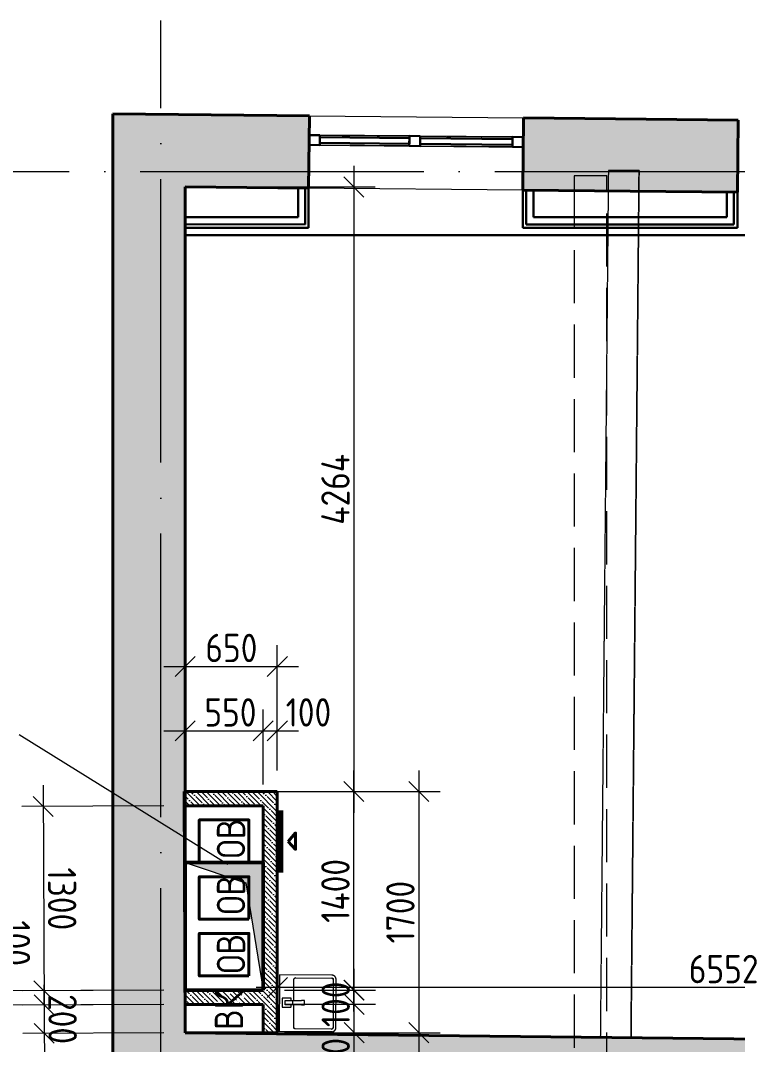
# Model space of a CAD drawing. Header units: millimetres. Extents: x -269164 to 430575, y -569542 to 36130.
# Drawn here: x 171253 to 176309, y -393422 to -386200 of the extents above; entities that cross this region are included whole.
import ezdxf

# ---------------------------------------------------------------- set-up
doc = ezdxf.new("R2010")
doc.units = ezdxf.units.MM
for name, pattern in [('ADSK_Линия сетки', [25, 20, -2.5, 0, -2.5]), ('ADSK_Сверху', [4.5, 3, -1.5]), ('GOST2.303 4', [7, 5, -2, 0])]:
    doc.linetypes.add(name, pattern=pattern)
for name, color, linetype, lineweight in [('Витраж', 7, 'Continuous', 18), ('Каркас', 7, 'Continuous', 18), ('Марки', 7, 'Continuous', 20), ('Марки помещений', 7, 'Continuous', 20), ('Обобщенные модели', 7, 'Continuous', 18), ('Оси', 7, 'Continuous', 9), ('Панели витража', 7, 'Continuous', 18), ('Размеры', 7, 'Continuous', 9), ('Сантехника', 7, 'Continuous', 18), ('Стены внутренние', 7, 'Continuous', 18), ('Стены наружные', 7, 'Continuous', 18), ('Узлы', 7, 'Continuous', 18)]:
    doc.layers.add(name, color=color, linetype=linetype, lineweight=lineweight)
doc.styles.add('GOST Common', font='GOST_Common.ttf', dxfattribs={"width": 0.9, "height": 200})
doc.styles.add('GOST Common_2', font='GOST_Common.ttf', dxfattribs={"width": 0.9, "height": 250})
doc.dimstyles.new('ADSK_Основной_2_мм_Округление_до_1_мм', dxfattribs={"dimscale": 304.8, "dimtxt": 201.142999, "dimasz": 0.463911, "dimexe": 0.492126, "dimexo": 0.492126, "dimgap": 0.098425, "dimtad": 1, "dimdec": 0, "dimdsep": 46, "dimtxsty": 'GOST Common', "dimblk1": 'OBLIQUE', "dimblk2": 'OBLIQUE', "dimsah": 1, "dimcen": 0.09, "dimdle": 0.492126, "dimazin": 2, "dimtfac": 1, "dimtdec": 4, "dimtix": 1, "dimtmove": 0, "dimatfit": 3, "dimfxl": 1, "dimtvp": 1, "dimtolj": 1, "dimtzin": 0, "dimlwd": 20, "dimlwe": 20, "dimarcsym": 2})
doc.dimstyles.new('ADSK_Основной_2_мм_Округление_до_1_мм_1', dxfattribs={"dimscale": 304.8, "dimtxt": 201.142999, "dimasz": 0.463911, "dimexe": 0.492126, "dimexo": 0.492126, "dimgap": 0.098425, "dimtad": 1, "dimdec": 0, "dimdsep": 46, "dimtxsty": 'GOST Common', "dimblk1": 'OBLIQUE', "dimblk2": 'OBLIQUE', "dimsah": 1, "dimcen": 0.09, "dimdle": 0.492126, "dimazin": 2, "dimtfac": 1, "dimtdec": 4, "dimtix": 1, "dimtmove": 1, "dimatfit": 3, "dimfxl": 1, "dimtvp": 1, "dimtolj": 1, "dimtzin": 0, "dimlwd": 20, "dimlwe": 20, "dimarcsym": 2})

# ---------------------------------------------------------------- blocks, each defined once
blk = doc.blocks.new('Прямоугольный импост - 70х20_56мм-1433842-03 План 3-го этажа маркировочный')
at = {"layer": 'Витраж', "color": 253, "linetype": 'ADSK_Сверху', "true_color": 0xaaaaaa}
for p, q in [((-4149.4, 43607), (-4111.4, 43606.6)), ((-3460.4, 43600.3), (-3384.4, 43599.6)), ((-3385.1, 43529.6), (-3384.4, 43599.6)), ((-4150, 43537), (-4112, 43536.6)), ((-3461.1, 43530.3), (-3385.1, 43529.6))]:
    blk.add_line(p, q, dxfattribs=at)
blk = doc.blocks.new('Прямоугольный импост - 70х20_56мм-1257200-03 План 3-го этажа маркировочный')
at = {"layer": 'Витраж', "color": 253, "linetype": 'ADSK_Сверху', "true_color": 0xaaaaaa}
for p, q in [((-76, 35), (0, 35)), ((0, 35), (0, -35)), ((0, -35), (-76, -35))]:
    blk.add_line(p, q, dxfattribs=at)
blk = doc.blocks.new('Прямоугольный импост - 70х20_56мм-1257201-03 План 3-го этажа маркировочный')
at = {"layer": 'Витраж', "color": 253, "linetype": 'ADSK_Сверху', "true_color": 0xaaaaaa}
for p, q in [((0, 35), (-76, 35)), ((0, -35), (0, 35)), ((-76, -35), (0, -35))]:
    blk.add_line(p, q, dxfattribs=at)
blk = doc.blocks.new('Прямоугольный импост - 70х20_56мм-1245127-03 План 3-го этажа маркировочный')
at = {"layer": 'Витраж', "color": 253, "linetype": 'ADSK_Сверху', "true_color": 0xaaaaaa}
for p, q in [((-4894.3, 43614.1), (-4895, 43544.1)), ((-4894.3, 43614.1), (-4818.3, 43613.4)), ((-4187.4, 43607.3), (-4149.4, 43607)), ((-4895, 43544.1), (-4819, 43543.4)), ((-4188, 43537.3), (-4150, 43537))]:
    blk.add_line(p, q, dxfattribs=at)
blk = doc.blocks.new('Прямоугольный импост - 70х76мм-1464156-03 План 3-го этажа маркировочный')
at = {"layer": 'Витраж', "color": 253, "linetype": 'ADSK_Сверху', "true_color": 0xaaaaaa}
for p, q in [((-38, 35), (38, 35)), ((38, -35), (-38, -35))]:
    blk.add_line(p, q, dxfattribs=at)
blk = doc.blocks.new('Прямоугольный импост - 70х60мм-1433844-03 План 3-го этажа маркировочный')
at = {"layer": 'Витраж', "color": 253, "linetype": 'ADSK_Сверху', "true_color": 0xaaaaaa}
for p, q in [((-4111.4, 43606.6), (-4112, 43536.6)), ((-4111.4, 43606.6), (-3460.4, 43600.3)), ((-3461.1, 43530.3), (-3460.4, 43600.3)), ((-4112, 43536.6), (-3461.1, 43530.3))]:
    blk.add_line(p, q, dxfattribs=at)
blk = doc.blocks.new('Прямоугольный импост - 70х60мм-1245129-03 План 3-го этажа маркировочный')
at = {"layer": 'Витраж', "color": 253, "linetype": 'ADSK_Сверху', "true_color": 0xaaaaaa}
for p, q in [((-4818.3, 43613.4), (-4819, 43543.4)), ((-4818.3, 43613.4), (-4187.4, 43607.3)), ((-4188, 43537.3), (-4187.4, 43607.3)), ((-4819, 43543.4), (-4188, 43537.3))]:
    blk.add_line(p, q, dxfattribs=at)
blk = doc.blocks.new('Системная панель - _AR_Стекло_40мм_привязка по центру-1245161-03 План 3-го этажа маркировочный')
at = {"layer": 'Панели витража', "lineweight": 30}
for p, q in [((315.5, 20), (-315.5, 20)), ((-315.5, 20), (-315.5, -20)), ((315.5, -20), (315.5, 20)), ((-315.5, -20), (315.5, -20))]:
    blk.add_line(p, q, dxfattribs=at)
blk = doc.blocks.new('Прямоугольный импост - 70х40_56мм-1245126-03 План 3-го этажа маркировочный')
at = {"layer": 'Витраж'}
for p, q in [((-4187.4, 43607.3), (-4818.3, 43613.4)), ((-4188, 43537.3), (-4819, 43543.4))]:
    blk.add_line(p, q, dxfattribs=at)
blk = doc.blocks.new('Прямоугольный импост - 70х20_56мм-1245176-03 План 3-го этажа маркировочный')
at = {"layer": 'Витраж', "lineweight": 30}
for p, q in [((-76, 35), (0, 35)), ((-76, -35), (-76, 35)), ((0, 35), (0, -35)), ((0, -35), (-76, -35))]:
    blk.add_line(p, q, dxfattribs=at)
blk = doc.blocks.new('Прямоугольный импост - 70х20_56мм-1245178-03 План 3-го этажа маркировочный')
at = {"layer": 'Витраж', "lineweight": 30}
for p, q in [((0, 35), (-76, 35)), ((-76, 35), (-76, -35)), ((0, -35), (0, 35)), ((-76, -35), (0, -35))]:
    blk.add_line(p, q, dxfattribs=at)
blk = doc.blocks.new('Системная панель - _AR_Стекло_40мм_привязка по центру-1433845-03 План 3-го этажа маркировочный')
at = {"layer": 'Панели витража', "lineweight": 30}
for p, q in [((325.5, 20), (-325.5, 20)), ((-325.5, 20), (-325.5, -20)), ((325.5, -20), (325.5, 20)), ((-325.5, -20), (325.5, -20))]:
    blk.add_line(p, q, dxfattribs=at)
blk = doc.blocks.new('Прямоугольный импост - 70х40_56мм-1433843-03 План 3-го этажа маркировочный')
at = {"layer": 'Витраж'}
for p, q in [((-3460.4, 43600.3), (-4111.4, 43606.6)), ((-3461.1, 43530.3), (-4112, 43536.6))]:
    blk.add_line(p, q, dxfattribs=at)
blk = doc.blocks.new('Прямоугольный импост - 70х76мм-1245173-03 План 3-го этажа маркировочный')
at = {"layer": 'Витраж', "lineweight": 30}
for p, q in [((-38, 35), (38, 35)), ((-38, -35), (-38, 35)), ((38, 35), (38, -35)), ((38, -35), (-38, -35))]:
    blk.add_line(p, q, dxfattribs=at)
blk = doc.blocks.new('Parametric_Porcelain_bathroom_sink_20774 - 500х430мм-V104-02 План 2-го этажа маркировочный')
at = {"layer": 'Сантехника'}
for p, q in [((-124.8, 513.3), (-125, 140)), ((-105, 253.2), (-105, 510)), ((247.1, 539.9), (-96.2, 540)), ((-95, 520), (245, 520)), ((255.3, 510.1), (255.3, 253.2)), ((275.5, 513.3), (275.3, 140)), ((85.1, 319.1), (55.1, 319.1)), ((55.1, 319.1), (55.1, 296.1)), ((85.1, 319.1), (55.1, 319.1)), ((55.1, 236.5), (55.1, 296.1)), ((85.1, 296.1), (85.1, 319.1)), ((85.1, 296.1), (85.1, 236.5)), ((55.1, 243.2), (-95, 243.2)), ((38.4, 221.2), (38.4, 161.6)), ((55.1, 223.1), (40.2, 223.1)), ((55.1, 201.5), (55.1, 236.5)), ((85.1, 236.5), (55.1, 236.5)), ((245.3, 243.2), (85.1, 243.2)), ((85.1, 236.5), (85.1, 201.5)), ((99.8, 223.1), (85.1, 223.1)), ((101.6, 161.6), (101.6, 221.2)), ((39.8, 160.1), (100.1, 160.1)), ((55.1, 181.5), (55.1, 201.5)), ((85.1, 181.5), (55.1, 181.5)), ((85.1, 201.5), (85.1, 181.5)), ((-125, 140), (-120, 140)), ((-120, 140), (-115, 140)), ((-115, 140), (275.3, 140))]:
    blk.add_line(p, q, dxfattribs=at)
at = {"layer": 'Сантехника', "flags": 128}
for points in [[(-95, 540), (-96.2, 540), (-97.4, 539.9), (-98.6, 539.8), (-99.8, 539.6), (-101, 539.4), (-102.2, 539.1), (-103.3, 538.8), (-104.5, 538.5), (-105.6, 538.1), (-106.7, 537.6), (-107.8, 537.1), (-108.9, 536.6), (-109.9, 536), (-111, 535.4), (-112, 534.8), (-112.9, 534.1), (-113.9, 533.3), (-114.8, 532.6), (-115.7, 531.7), (-116.5, 530.9), (-117.4, 530), (-118.1, 529.1), (-118.9, 528.2), (-119.6, 527.2), (-120.3, 526.2), (-120.9, 525.2), (-121.5, 524.1), (-122, 523.1), (-122.5, 522), (-123, 520.9), (-123.4, 519.7), (-123.8, 518.6), (-124.1, 517.4), (-124.4, 516.3), (-124.6, 515.1), (-124.8, 513.9), (-124.9, 512.7), (-125, 511.5), (-125, 510.3), (-125, 510)], [(-105, 510), (-105, 510.4), (-105, 510.8), (-104.9, 511.2), (-104.9, 511.6), (-104.8, 512), (-104.7, 512.4), (-104.6, 512.8), (-104.5, 513.1), (-104.4, 513.5), (-104.2, 513.9), (-104.1, 514.3), (-103.9, 514.6), (-103.7, 515), (-103.5, 515.3), (-103.3, 515.6), (-103, 516), (-102.8, 516.3), (-102.5, 516.6), (-102.3, 516.9), (-102, 517.2), (-101.7, 517.4), (-101.4, 517.7), (-101.1, 518), (-100.8, 518.2), (-100.4, 518.4), (-100.1, 518.6), (-99.7, 518.8), (-99.4, 519), (-99, 519.2), (-98.6, 519.3), (-98.3, 519.5), (-97.9, 519.6), (-97.5, 519.7), (-97.1, 519.8), (-96.7, 519.9), (-96.3, 519.9), (-95.9, 520), (-95.5, 520), (-95.1, 520), (-95, 520)], [(-104.9, 511.3), (-105, 510.9), (-105, 510.5), (-105, 510.1), (-105, 510)], [(-101, 518), (-101.3, 517.8), (-101.6, 517.5), (-101.9, 517.2), (-102.2, 517), (-102.5, 516.7)], [(-95, 520), (-95.4, 520), (-95.8, 520), (-96.2, 519.9), (-96.6, 519.9)], [(275, 510), (275, 511.2), (274.9, 512.4), (274.8, 513.6), (274.6, 514.8), (274.4, 516), (274.1, 517.1), (273.8, 518.3), (273.5, 519.4), (273.1, 520.6), (272.6, 521.7), (272.1, 522.8), (271.6, 523.9), (271, 524.9), (270.4, 525.9), (269.8, 526.9), (269.1, 527.9), (268.3, 528.9), (267.6, 529.8), (266.7, 530.7), (265.9, 531.5), (265, 532.3), (264.1, 533.1), (263.2, 533.9), (262.2, 534.6), (261.2, 535.2), (260.2, 535.9), (259.1, 536.5), (258.1, 537), (257, 537.5), (255.9, 538), (254.7, 538.4), (253.6, 538.7), (252.4, 539.1), (251.3, 539.3), (250.1, 539.6), (248.9, 539.7), (247.7, 539.9), (246.5, 540), (245.3, 540), (245, 540)], [(246.3, 519.9), (245.9, 520), (245.5, 520), (245.1, 520), (245, 520)], [(245, 520), (245.4, 520), (245.8, 520), (246.2, 519.9), (246.6, 519.9), (247, 519.8), (247.4, 519.7), (247.8, 519.6), (248.1, 519.5), (248.5, 519.4), (248.9, 519.2), (249.3, 519), (249.6, 518.9), (250, 518.7), (250.3, 518.5), (250.6, 518.3), (251, 518), (251.3, 517.8), (251.6, 517.5), (251.9, 517.2), (252.2, 517), (252.4, 516.7), (252.7, 516.4), (253, 516.1), (253.2, 515.7), (253.4, 515.4), (253.6, 515.1), (253.8, 514.7), (254, 514.4), (254.2, 514), (254.3, 513.6), (254.5, 513.2), (254.6, 512.9), (254.7, 512.5), (254.8, 512.1), (254.9, 511.7), (254.9, 511.3), (255, 510.9), (255, 510.5), (255, 510.1), (255, 510)], [(253, 516), (252.8, 516.3), (252.5, 516.6), (252.2, 516.9), (252, 517.2), (251.7, 517.4)], [(255, 510), (255, 510.4), (255, 510.8), (254.9, 511.2), (254.9, 511.6)], [(-105, 253.2), (-105, 252.8), (-105, 252.4), (-104.9, 252), (-104.9, 251.6)], [(-95, 243.2), (-95.4, 243.2), (-95.8, 243.2), (-96.2, 243.2), (-96.6, 243.3), (-97, 243.4), (-97.4, 243.5), (-97.8, 243.6), (-98.1, 243.7), (-98.5, 243.8), (-98.9, 244), (-99.3, 244.1), (-99.6, 244.3), (-100, 244.5), (-100.3, 244.7), (-100.6, 244.9), (-101, 245.2), (-101.3, 245.4), (-101.6, 245.7), (-101.9, 245.9), (-102.2, 246.2), (-102.4, 246.5), (-102.7, 246.8), (-103, 247.1), (-103.2, 247.4), (-103.4, 247.8), (-103.6, 248.1), (-103.8, 248.5), (-104, 248.8), (-104.2, 249.2), (-104.3, 249.5), (-104.5, 249.9), (-104.6, 250.3), (-104.7, 250.7), (-104.8, 251.1), (-104.9, 251.5), (-104.9, 251.9), (-105, 252.3), (-105, 252.7), (-105, 253.1), (-105, 253.2)], [(-103, 247.2), (-102.8, 246.9), (-102.5, 246.6), (-102.2, 246.3), (-102, 246), (-101.7, 245.7)], [(-96.3, 243.3), (-95.9, 243.2), (-95.5, 243.2), (-95.1, 243.2), (-95, 243.2)], [(255.3, 253.2), (255.3, 252.8), (255.3, 252.4), (255.2, 252), (255.2, 251.6), (255.1, 251.2), (255, 250.8), (254.9, 250.4), (254.8, 250), (254.7, 249.6), (254.5, 249.3), (254.4, 248.9), (254.2, 248.6), (254, 248.2), (253.8, 247.9), (253.6, 247.5), (253.3, 247.2), (253.1, 246.9), (252.8, 246.6), (252.6, 246.3), (252.3, 246), (252, 245.7), (251.7, 245.5), (251.4, 245.2), (251, 245), (250.7, 244.8), (250.4, 244.5), (250, 244.4), (249.7, 244.2), (249.3, 244), (248.9, 243.9), (248.6, 243.7), (248.2, 243.6), (247.8, 243.5), (247.4, 243.4), (247, 243.3), (246.6, 243.3), (246.2, 243.2), (245.8, 243.2), (245.4, 243.2), (245.3, 243.2)], [(245.3, 243.2), (245.7, 243.2), (246.1, 243.2), (246.5, 243.2), (246.9, 243.3)], [(251.3, 245.2), (251.6, 245.4), (251.9, 245.7), (252.2, 245.9), (252.5, 246.2), (252.8, 246.5)], [(255.2, 251.9), (255.3, 252.3), (255.3, 252.7), (255.3, 253.1), (255.3, 253.2)]]:
    blk.add_lwpolyline(points, dxfattribs=at)
at = {"layer": 'Сантехника'}
for centre, radius, start, end in [((40.2, 221.2), 1.87, 90, 180), ((40.2, 221.2), 1.87, 120, 150), ((40.2, 221.2), 1.87, 120, 150), ((40.2, 221.2), 1.87, 120, 150), ((99.8, 221.2), 1.87, 0, 90), ((99.8, 221.2), 1.87, 30, 60), ((99.8, 221.2), 1.87, 30, 60), ((99.8, 221.2), 1.87, 30, 60), ((39.8, 161.6), 1.49, 180, 270), ((100.1, 161.6), 1.49, 270, 360)]:
    blk.add_arc(centre, radius, start, end, dxfattribs=at)
blk = doc.blocks.new('_Oblique')
at = {"color": 0, "linetype": 'ByBlock', "lineweight": -2}
blk.add_line((-0.5, -0.5), (0.5, 0.5), dxfattribs=at)
blk = doc.blocks.new('*D12186')
at = {"layer": 'Defpoints', "color": 0, "transparency": 16777216}
for p in [(172413.3, -393138.3), (171420.7, -393342.8), (172414.2, -393338.3)]:
    blk.add_point(p, dxfattribs=at)
at = {"layer": 'Размеры', "color": 0, "lineweight": 20, "transparency": 16777216}
for p, q in [((171419.9, -393142.8), (171419.2, -393001.4)), ((172263.3, -393139), (171269.9, -393143.5)), ((171419.9, -393142.8), (171420.7, -393342.8)), ((172264.2, -393339), (171270.8, -393343.5)), ((171420.7, -393342.8), (171421.4, -393484.2))]:
    blk.add_line(p, q, dxfattribs=at)
at = {"layer": 'Размеры', "color": 0, "lineweight": 20, "transparency": 16777216, "xscale": 141.4, "yscale": 141.4, "zscale": 141.4}
for p, rotation in [((171419.9, -393142.8), 270.2572279493443), ((171420.7, -393342.8), 90.2572279493443)]:
    blk.add_blockref('_Oblique', p, dxfattribs=dict(at, rotation=rotation))
at = {"layer": 'Размеры', "color": 0, "lineweight": 20, "transparency": 16777216, "insert": (171550.3, -393242.2), "char_height": 200, "width": 560.473, "attachment_point": 5, "rotation": 270.25723, "style": 'GOST Common'}
blk.add_mtext('\\A1;200', dxfattribs=at)
blk = doc.blocks.new('*D12187')
at = {"layer": 'Defpoints', "color": 0, "transparency": 16777216}
for p in [(172412.9, -393038.3), (171093, -393144.3), (172413.3, -393138.3)]:
    blk.add_point(p, dxfattribs=at)
at = {"layer": 'Размеры', "color": 0, "lineweight": 20, "transparency": 16777216}
for p, q in [((171092.6, -393044.3), (171090.2, -392524.9)), ((171093, -393144.3), (171091.9, -392894.3)), ((172262.9, -393039), (170942.6, -393044.9)), ((172263.3, -393139), (170943, -393144.9))]:
    blk.add_line(p, q, dxfattribs=at)
at = {"layer": 'Размеры', "color": 0, "lineweight": 20, "transparency": 16777216, "xscale": 141.4, "yscale": 141.4, "zscale": 141.4}
for p, rotation in [((171092.6, -393044.3), 90.2572279493443), ((171093, -393144.3), 270.2572279493443)]:
    blk.add_blockref('_Oblique', p, dxfattribs=dict(at, rotation=rotation))
at = {"layer": 'Размеры', "color": 0, "lineweight": 20, "transparency": 16777216, "insert": (171221.1, -392707.3), "char_height": 200, "width": 560.473, "attachment_point": 5, "rotation": 270.25723, "style": 'GOST Common'}
blk.add_mtext('\\A1;100', dxfattribs=at)
blk = doc.blocks.new('*D12188')
at = {"layer": 'Defpoints', "color": 0, "transparency": 16777216}
for p in [(172414.2, -391738.3), (171419.4, -393042.8), (172414.1, -393038.3)]:
    blk.add_point(p, dxfattribs=at)
at = {"layer": 'Размеры', "color": 0, "lineweight": 20, "transparency": 16777216}
for p, q in [((171412.9, -391592.8), (171420.1, -393192.8)), ((172264.2, -391739), (171263.6, -391743.5)), ((172264.1, -393039), (171269.4, -393043.5))]:
    blk.add_line(p, q, dxfattribs=at)
at = {"layer": 'Размеры', "color": 0, "lineweight": 20, "transparency": 16777216, "xscale": 141.4, "yscale": 141.4, "zscale": 141.4}
for p, rotation in [((171413.6, -391742.8), 90.2572279493443), ((171419.4, -393042.8), 270.2572279493443)]:
    blk.add_blockref('_Oblique', p, dxfattribs=dict(at, rotation=rotation))
at = {"layer": 'Размеры', "color": 0, "lineweight": 20, "transparency": 16777216, "insert": (171546.5, -392394.7), "char_height": 200, "width": 560.473, "attachment_point": 5, "rotation": 270.25723, "style": 'GOST Common'}
blk.add_mtext('\\A1;1300', dxfattribs=at)
blk = doc.blocks.new('*D12191')
at = {"layer": 'Defpoints', "color": 0, "transparency": 16777216}
for p in [(172414.2, -387374.3), (172414.2, -391638.3), (173603.8, -391638.3)]:
    blk.add_point(p, dxfattribs=at)
at = {"layer": 'Размеры', "color": 0, "lineweight": 20, "transparency": 16777216}
for p, q in [((173603.8, -387224.3), (173603.8, -391788.3)), ((172564.2, -387374.3), (173753.8, -387374.3)), ((172564.2, -391638.3), (173753.8, -391638.3))]:
    blk.add_line(p, q, dxfattribs=at)
at = {"layer": 'Размеры', "color": 0, "lineweight": 20, "transparency": 16777216, "xscale": 141.4, "yscale": 141.4, "zscale": 141.4}
for p, rotation in [((173603.8, -387374.3), 90), ((173603.8, -391638.3), 270)]:
    blk.add_blockref('_Oblique', p, dxfattribs=dict(at, rotation=rotation))
at = {"layer": 'Размеры', "color": 0, "transparency": 16777216, "insert": (173473.8, -389506.3), "char_height": 200, "attachment_point": 5, "rotation": 90, "style": 'GOST Common'}
blk.add_mtext('\\A1;4264', dxfattribs=at)
blk = doc.blocks.new('*D12192')
at = {"layer": 'Defpoints', "color": 0, "transparency": 16777216}
for p in [(173064.2, -391638.3), (173064.2, -393338.3), (174062.1, -393338.3)]:
    blk.add_point(p, dxfattribs=at)
at = {"layer": 'Размеры', "color": 0, "lineweight": 20, "transparency": 16777216}
for p, q in [((174062.1, -391488.3), (174062.1, -393488.3)), ((173214.2, -391638.3), (174212.1, -391638.3)), ((173214.2, -393338.3), (174212.1, -393338.3))]:
    blk.add_line(p, q, dxfattribs=at)
at = {"layer": 'Размеры', "color": 0, "lineweight": 20, "transparency": 16777216, "xscale": 141.4, "yscale": 141.4, "zscale": 141.4}
for p, rotation in [((174062.1, -391638.3), 90), ((174062.1, -393338.3), 270)]:
    blk.add_blockref('_Oblique', p, dxfattribs=dict(at, rotation=rotation))
at = {"layer": 'Размеры', "color": 0, "transparency": 16777216, "insert": (173932.1, -392488.3), "char_height": 200, "attachment_point": 5, "rotation": 90, "style": 'GOST Common'}
blk.add_mtext('\\A1;1700', dxfattribs=at)
blk = doc.blocks.new('*D12182')
at = {"layer": 'Defpoints', "color": 0, "transparency": 16777216}
for p in [(172964.2, -391209.5), (172414.2, -391638.3), (172964.2, -391738.3)]:
    blk.add_point(p, dxfattribs=at)
at = {"layer": 'Размеры', "color": 0, "lineweight": 20, "transparency": 16777216}
for p, q in [((172414.2, -391488.3), (172414.2, -391059.5)), ((172964.2, -391588.3), (172964.2, -391059.5)), ((172264.2, -391209.5), (173114.2, -391209.5))]:
    blk.add_line(p, q, dxfattribs=at)
at = {"layer": 'Размеры', "color": 0, "lineweight": 20, "transparency": 16777216, "xscale": 141.4, "yscale": 141.4, "zscale": 141.4, "rotation": 180}
blk.add_blockref('_Oblique', (172414.2, -391209.5), dxfattribs=at)
at = {"layer": 'Размеры', "color": 0, "lineweight": 20, "transparency": 16777216, "xscale": 141.4, "yscale": 141.4, "zscale": 141.4}
blk.add_blockref('_Oblique', (172964.2, -391209.5), dxfattribs=at)
at = {"layer": 'Размеры', "color": 0, "transparency": 16777216, "insert": (172733.5, -391079.5), "char_height": 200, "attachment_point": 5, "style": 'GOST Common'}
blk.add_mtext('\\A1;550', dxfattribs=at)
blk = doc.blocks.new('*D12183')
at = {"layer": 'Defpoints', "color": 0, "transparency": 16777216}
for p in [(173064.2, -391209.5), (172964.2, -391638.3), (173064.2, -391638.3)]:
    blk.add_point(p, dxfattribs=at)
at = {"layer": 'Размеры', "color": 0, "lineweight": 20, "transparency": 16777216}
for p, q in [((172964.2, -391488.3), (172964.2, -391059.5)), ((173064.2, -391488.3), (173064.2, -391059.5)), ((172814.2, -391209.5), (173214.2, -391209.5))]:
    blk.add_line(p, q, dxfattribs=at)
at = {"layer": 'Размеры', "color": 0, "lineweight": 20, "transparency": 16777216, "xscale": 141.4, "yscale": 141.4, "zscale": 141.4, "rotation": 180}
blk.add_blockref('_Oblique', (172964.2, -391209.5), dxfattribs=at)
at = {"layer": 'Размеры', "color": 0, "lineweight": 20, "transparency": 16777216, "xscale": 141.4, "yscale": 141.4, "zscale": 141.4}
blk.add_blockref('_Oblique', (173064.2, -391209.5), dxfattribs=at)
at = {"layer": 'Размеры', "color": 0, "transparency": 16777216, "insert": (173283.5, -391079.5), "char_height": 200, "attachment_point": 5, "style": 'GOST Common'}
blk.add_mtext('\\A1;100', dxfattribs=at)
blk = doc.blocks.new('*D12189')
at = {"layer": 'Defpoints', "color": 0, "transparency": 16777216}
for p in [(172964.2, -393138.3), (173605.8, -393138.3), (172964.2, -393338.3)]:
    blk.add_point(p, dxfattribs=at)
at = {"layer": 'Размеры', "color": 0, "lineweight": 20, "transparency": 16777216}
for p, q in [((173605.8, -393488.3), (173605.8, -392988.3)), ((173114.2, -393138.3), (173755.8, -393138.3)), ((173114.2, -393338.3), (173755.8, -393338.3))]:
    blk.add_line(p, q, dxfattribs=at)
at = {"layer": 'Размеры', "color": 0, "lineweight": 20, "transparency": 16777216, "xscale": 141.4, "yscale": 141.4, "zscale": 141.4}
for p, rotation in [((173605.8, -393138.3), 90), ((173605.8, -393338.3), 270)]:
    blk.add_blockref('_Oblique', p, dxfattribs=dict(at, rotation=rotation))
at = {"layer": 'Размеры', "color": 0, "transparency": 16777216, "insert": (173475.8, -393551.4), "char_height": 200, "attachment_point": 5, "rotation": 90, "style": 'GOST Common'}
blk.add_mtext('\\A1;200', dxfattribs=at)
blk = doc.blocks.new('*D12190')
at = {"layer": 'Defpoints', "color": 0, "transparency": 16777216}
for p in [(172964.2, -393038.3), (173605.8, -393038.3), (172964.2, -393138.3)]:
    blk.add_point(p, dxfattribs=at)
at = {"layer": 'Размеры', "color": 0, "lineweight": 20, "transparency": 16777216}
for p, q in [((173605.8, -393288.3), (173605.8, -392888.3)), ((173114.2, -393038.3), (173755.8, -393038.3)), ((173114.2, -393138.3), (173755.8, -393138.3))]:
    blk.add_line(p, q, dxfattribs=at)
at = {"layer": 'Размеры', "color": 0, "lineweight": 20, "transparency": 16777216, "xscale": 141.4, "yscale": 141.4, "zscale": 141.4}
for p, rotation in [((173605.8, -393038.3), 90), ((173605.8, -393138.3), 270)]:
    blk.add_blockref('_Oblique', p, dxfattribs=dict(at, rotation=rotation))
at = {"layer": 'Размеры', "color": 0, "transparency": 16777216, "insert": (173475.8, -393138.3), "char_height": 200, "attachment_point": 5, "rotation": 90, "style": 'GOST Common'}
blk.add_mtext('\\A1;100', dxfattribs=at)
blk = doc.blocks.new('*D12184')
at = {"layer": 'Defpoints', "color": 0, "transparency": 16777216}
for p in [(173064.2, -391638.3), (173603.8, -391638.3), (172964.2, -393038.3)]:
    blk.add_point(p, dxfattribs=at)
at = {"layer": 'Размеры', "color": 0, "lineweight": 20, "transparency": 16777216}
for p, q in [((173603.8, -393188.3), (173603.8, -391488.3)), ((173214.2, -391638.3), (173753.8, -391638.3)), ((173114.2, -393038.3), (173753.8, -393038.3))]:
    blk.add_line(p, q, dxfattribs=at)
at = {"layer": 'Размеры', "color": 0, "lineweight": 20, "transparency": 16777216, "xscale": 141.4, "yscale": 141.4, "zscale": 141.4}
for p, rotation in [((173603.8, -391638.3), 90), ((173603.8, -393038.3), 270)]:
    blk.add_blockref('_Oblique', p, dxfattribs=dict(at, rotation=rotation))
at = {"layer": 'Размеры', "color": 0, "transparency": 16777216, "insert": (173473.8, -392338.3), "char_height": 200, "attachment_point": 5, "rotation": 90, "style": 'GOST Common'}
blk.add_mtext('\\A1;1400', dxfattribs=at)
blk = doc.blocks.new('*D12185')
at = {"layer": 'Defpoints', "color": 0, "transparency": 16777216}
for p in [(173064.2, -390755.2), (172414.2, -391638.3), (173064.2, -391638.3)]:
    blk.add_point(p, dxfattribs=at)
at = {"layer": 'Размеры', "color": 0, "lineweight": 20, "transparency": 16777216}
for p, q in [((172414.2, -391488.3), (172414.2, -390605.2)), ((173064.2, -391488.3), (173064.2, -390605.2)), ((172264.2, -390755.2), (173214.2, -390755.2))]:
    blk.add_line(p, q, dxfattribs=at)
at = {"layer": 'Размеры', "color": 0, "lineweight": 20, "transparency": 16777216, "xscale": 141.4, "yscale": 141.4, "zscale": 141.4, "rotation": 180}
blk.add_blockref('_Oblique', (172414.2, -390755.2), dxfattribs=at)
at = {"layer": 'Размеры', "color": 0, "lineweight": 20, "transparency": 16777216, "xscale": 141.4, "yscale": 141.4, "zscale": 141.4}
blk.add_blockref('_Oblique', (173064.2, -390755.2), dxfattribs=at)
at = {"layer": 'Размеры', "color": 0, "transparency": 16777216, "insert": (172740.3, -390625.2), "char_height": 200, "attachment_point": 5, "style": 'GOST Common'}
blk.add_mtext('\\A1;650', dxfattribs=at)
blk = doc.blocks.new('*D12195')
at = {"layer": 'Defpoints', "color": 0, "transparency": 16777216}
for p in [(173064.2, -393019.5), (173064.2, -393414), (179616.5, -393414)]:
    blk.add_point(p, dxfattribs=at)
at = {"layer": 'Размеры', "color": 0, "lineweight": 20, "transparency": 16777216}
for p, q in [((173064.2, -393264), (173064.2, -392869.5)), ((179616.5, -393264), (179616.5, -392869.5)), ((179766.5, -393019.5), (172914.2, -393019.5))]:
    blk.add_line(p, q, dxfattribs=at)
at = {"layer": 'Размеры', "color": 0, "lineweight": 20, "transparency": 16777216, "xscale": 141.4, "yscale": 141.4, "zscale": 141.4, "rotation": 180}
blk.add_blockref('_Oblique', (173064.2, -393019.5), dxfattribs=at)
at = {"layer": 'Размеры', "color": 0, "lineweight": 20, "transparency": 16777216, "xscale": 141.4, "yscale": 141.4, "zscale": 141.4}
blk.add_blockref('_Oblique', (179616.5, -393019.5), dxfattribs=at)
at = {"layer": 'Размеры', "color": 0, "transparency": 16777216, "insert": (176211.3, -392889.5), "char_height": 200, "attachment_point": 5, "style": 'GOST Common'}
blk.add_mtext('\\A1;6552', dxfattribs=at)

msp = doc.modelspace()

# ---------------------------------------------------------------- hatches: boundary and pattern name
at = {"layer": 'Стены внутренние', "lineweight": 9}
h = msp.add_hatch(dxfattribs=at)
h.set_pattern_fill('ANSI35', color=256, scale=8, angle=90, style=0)
h.set_pattern_definition([(135, (202609.623, -392732.907), (-35.921024, -35.921024), []), (135, (202609.623, -392696.986), (-35.921024, -35.921024), [63.5, -12.7, 0, -12.7])])
h.paths.add_polyline_path([(172964.15, -391738.34), (172406.97, -391738.34), (172406.52, -391638.34), (173064.15, -391638.34), (173064.15, -393338.34), (172964.15, -393338.34), (172964.15, -393138.34), (172413.3, -393138.34), (172412.87, -393038.34), (172964.15, -393038.34)])
at = {"layer": 'Стены внутренние', "true_color": 0xc0c0c0}
h = msp.add_hatch(color=9, dxfattribs=at)
h.paths.add_polyline_path([(181616.41, -393820.01), (181616.41, -393439.99), (181116.41, -393434.46), (181114.7, -393812.31), (181310.85, -393816.63)])
h.paths.add_polyline_path([(179614.71, -393805.56), (179616.45, -393417.89), (172414.15, -393338.34), (172414.15, -393718.36), (178548.65, -393786.12), (178550.47, -394938.14), (178930.47, -394937.54), (178928.66, -393790.32)])
at = {"layer": 'Стены наружные', "true_color": 0xc0c0c0}
h = msp.add_hatch(color=9, dxfattribs=at)
h.paths.add_polyline_path([(181616.41, -387463.12), (181616.41, -386953.1), (180796.8, -386945.19), (180791.88, -387455.17), (181495.53, -387461.95)])
h.paths.add_polyline_path([(179281.95, -387440.6), (179286.87, -386930.63), (177823.76, -386916.51), (177818.84, -387426.49)])
h.paths.add_polyline_path([(176308.91, -387411.92), (176313.83, -386901.95), (174799.8, -386887.34), (174794.88, -387397.32), (176242.63, -387411.28)])
h.paths.add_polyline_path([(173284.95, -387382.75), (173289.87, -386872.78), (171904.15, -386859.41), (171904.15, -387369.44), (172414.15, -387374.36)])
h = msp.add_hatch(color=9, dxfattribs=at)
h.paths.add_polyline_path([(172234.88, -409700.93), (172414.15, -409700.93), (172414.15, -408512.66), (171904.15, -408512.66), (171904.15, -409700.93), (172188.06, -409700.93)])
h.paths.add_polyline_path([(171904.15, -406742.66), (172414.15, -406742.66), (172414.15, -404580.73), (171904.15, -404580.73)])
h.paths.add_polyline_path([(172414.15, -402810.73), (172414.15, -400552.94), (171904.15, -400552.94), (171904.15, -402810.73), (172249.02, -402810.73)])
h.paths.add_polyline_path([(172414.15, -398782.94), (172414.15, -396506.97), (171904.15, -396506.97), (171904.15, -398782.94), (172258, -398782.94)])
h.paths.add_polyline_path([(172234.88, -394736.97), (172414.15, -394736.97), (172414.15, -387374.36), (171904.15, -387369.44), (171904.15, -394736.97), (172188.06, -394736.97)])
at = {"layer": 'Узлы', "lineweight": 50, "true_color": 0xf26722}
msp.add_hatch(color=30, dxfattribs=at).paths.add_polyline_path([(172414.15, -392138.34), (172841.03, -392289.92), (172964.15, -393038.34), (172964.15, -392138.34)])

# ---------------------------------------------------------------- linework, layer by layer
at = {"color": 18, "lineweight": 40, "true_color": 0x000000}
for p, q in [((172410.31, -391638.34), (173064.15, -391638.34)), ((173064.15, -391638.34), (173064.15, -393338.34)), ((172410.74, -391738.34), (172964.15, -391738.34)), ((172964.15, -391738.34), (172964.15, -393038.34)), ((172964.15, -393038.34), (172964.15, -392138.34)), ((172414.15, -393038.34), (172964.15, -393038.34))]:
    msp.add_line(p, q, dxfattribs=at)
at = {"color": 32, "lineweight": 30, "true_color": 0xcd6928}
msp.add_lwpolyline([(181616.41, -387713.12), (181616.41, -387713.12), (172414.15, -387713.12)], dxfattribs=at)
at = {"color": 1, "lineweight": 60}
msp.add_lwpolyline([(173088.89, -391770.38), (173088.89, -392208.22)], dxfattribs=at)
at = {"color": 252, "lineweight": 40, "true_color": 0x939598}
for points in [[(172864.15, -392138.34), (172864.15, -391838.34), (172514.15, -391838.34), (172514.15, -392138.34), (172864.15, -392138.34)], [(172864.15, -392538.34), (172864.15, -392238.34), (172514.15, -392238.34), (172514.15, -392538.34), (172864.15, -392538.34)], [(172864.15, -392938.34), (172864.15, -392638.34), (172514.15, -392638.34), (172514.15, -392938.34), (172864.15, -392938.34)]]:
    msp.add_lwpolyline(points, dxfattribs=at)
at = {"color": 1, "lineweight": 40}
msp.add_lwpolyline([(173140.91, -391989.3), (173192.42, -391928.95), (173192.42, -392045.66), (173140.91, -391989.3)], dxfattribs=at)
at = {"color": 18, "lineweight": 40, "true_color": 0x000000}
for points in [[(172964.15, -392138.34), (172414.15, -392138.34)], [(172964.15, -393038.34), (172412.87, -393038.34)], [(172964.15, -393138.34), (172413.3, -393138.34)], [(172964.15, -393138.34), (172964.15, -393338.34)]]:
    msp.add_lwpolyline(points, dxfattribs=at)
at = {"layer": 'Каркас', "color": 253, "linetype": 'ADSK_Сверху', "true_color": 0xb2b2b2}
for p, q in [((175398.35, -387257.05), (175341.56, -393370.68)), ((175398.35, -387257.05), (175614.64, -387259.06)), ((175557.84, -393373.06), (175614.64, -387259.06)), ((175341.56, -393370.68), (175557.84, -393373.06))]:
    msp.add_line(p, q, dxfattribs=at)
at = {"layer": 'Каркас', "color": 253, "linetype": 'ADSK_Сверху', "true_color": 0xaaaaaa}
for p, q in [((175398.35, -387257.05), (175341.56, -393370.68)), ((175614.64, -387259.06), (175398.35, -387257.05)), ((175614.64, -387259.06), (175557.84, -393373.06)), ((175557.84, -393373.06), (175341.56, -393370.68))]:
    msp.add_line(p, q, dxfattribs=at)
at = {"layer": 'Каркас', "color": 30, "linetype": 'GOST2.303 4', "ltscale": 75, "true_color": 0xf26722}
msp.add_lwpolyline([(175387.26, -387294.56), (175157.26, -387294.56), (175157.26, -393711.06), (175387.26, -393711.06)], close=True, dxfattribs=at)
at = {"layer": 'Марки', "color": 30, "true_color": 0xf26722}
msp.add_line((172715.09, -392153.32), (171242.82, -391237.06), dxfattribs=at)
at = {"layer": 'Обобщенные модели', "color": 30, "true_color": 0xf26722}
for p, q in [((172414.15, -392138.34), (172414.15, -393038.34)), ((172414.15, -393038.34), (172964.15, -393038.34))]:
    msp.add_line(p, q, dxfattribs=at)
at = {"layer": 'Оси', "linetype": 'ADSK_Линия сетки', "ltscale": 100}
for p, q in [((172242.82, -439320.18), (172242.82, -386200.07)), ((167096.68, -387265.13), (235324.62, -387265.13))]:
    msp.add_line(p, q, dxfattribs=at)
at = {"layer": 'Стены внутренние', "color": 32, "lineweight": 30, "true_color": 0xcd6928}
for p, q in [((173209.95, -387382.75), (173209.95, -387588.27)), ((173259.95, -387382.75), (173259.95, -387638.27)), ((173284.95, -387382.75), (173284.95, -387663.27)), ((174794.88, -387397.3), (174794.88, -387662.96)), ((174819.88, -387397.3), (174819.88, -387637.96)), ((174869.88, -387397.3), (174869.88, -387587.96)), ((176233.91, -387411.92), (176233.91, -387587.96)), ((176283.91, -387411.92), (176283.91, -387637.96)), ((176308.91, -387411.92), (176308.91, -387662.96)), ((172414.15, -387588.27), (173209.95, -387588.27)), ((172414.15, -387637.05), (173259.95, -387638.27)), ((176283.91, -387637.96), (174819.88, -387637.96)), ((176233.91, -387587.96), (174869.88, -387587.96)), ((172414.15, -387663.27), (173284.95, -387663.27)), ((176308.91, -387662.96), (174794.88, -387662.96))]:
    msp.add_line(p, q, dxfattribs=at)
at = {"layer": 'Стены внутренние', "lineweight": 40}
for p in [(172406.52, -391638.34), (179616.45, -393417.89)]:
    msp.add_line(p, (172414.15, -393338.34), dxfattribs=at)
at = {"layer": 'Стены наружные', "lineweight": 40}
for p, q in [((173289.87, -386872.78), (171904.15, -386859.41)), ((171904.15, -386859.41), (171904.15, -394736.97)), ((173284.95, -387382.75), (173289.87, -386872.78)), ((174799.8, -386887.34), (174794.88, -387397.32)), ((176313.83, -386901.95), (174799.8, -386887.34)), ((176308.91, -387411.92), (176313.83, -386901.95)), ((172414.15, -387374.36), (173284.95, -387382.75)), ((172414.15, -393338.34), (172414.15, -387374.36)), ((174794.88, -387397.32), (176308.91, -387411.92)), ((172414.15, -393338.34), (173064.15, -393338.34))]:
    msp.add_line(p, q, dxfattribs=at)
at = {"layer": 'Стены наружные'}
for p, q in [((173289.87, -386872.78), (174799.8, -386887.34)), ((174794.88, -387397.32), (173284.95, -387382.75))]:
    msp.add_line(p, q, dxfattribs=at)
at = {"layer": 'Узлы', "color": 30, "true_color": 0xf26722}
for p, q in [((172964.15, -392138.34), (172414.15, -392138.34)), ((172414.15, -392138.34), (172841.03, -392281.06)), ((172964.15, -393038.34), (172964.15, -392138.34)), ((172841.03, -392281.06), (172964.15, -393038.34))]:
    msp.add_line(p, q, dxfattribs=at)
at = {"layer": 'Узлы', "color": 30, "lineweight": 50, "true_color": 0xf26722}
for p, q in [((172414.15, -393038.34), (172414.15, -392138.34)), ((172414.15, -392138.34), (172964.15, -392138.34)), ((172964.15, -392138.34), (172964.15, -393038.34)), ((172964.15, -393038.34), (172414.15, -393038.34))]:
    msp.add_line(p, q, dxfattribs=at)

# ---------------------------------------------------------------- block references
at = {"layer": 'Витраж', "color": 253, "linetype": 'ADSK_Сверху', "true_color": 0xaaaaaa, "rotation": 179.4473473906724}
msp.add_blockref('Прямоугольный импост - 70х20_56мм-1257201-03 План 3-го этажа маркировочный', (173288.23, -387042.77), dxfattribs=at)
at = {"layer": 'Витраж', "color": 253, "linetype": 'ADSK_Сверху', "true_color": 0xaaaaaa}
for name in ['Прямоугольный импост - 70х20_56мм-1245127-03 План 3-го этажа маркировочный', 'Прямоугольный импост - 70х60мм-1245129-03 План 3-го этажа маркировочный', 'Прямоугольный импост - 70х20_56мм-1433842-03 План 3-го этажа маркировочный', 'Прямоугольный импост - 70х60мм-1433844-03 План 3-го этажа маркировочный']:
    msp.add_blockref(name, (178182.91, -430621.92), dxfattribs=at)
at = {"layer": 'Витраж', "rotation": 179.4473473906724}
msp.add_blockref('Прямоугольный импост - 70х20_56мм-1245178-03 План 3-го этажа маркировочный', (173288.23, -387042.77), dxfattribs=at)
at = {"layer": 'Витраж'}
for name in ['Прямоугольный импост - 70х40_56мм-1245126-03 План 3-го этажа маркировочный', 'Прямоугольный импост - 70х40_56мм-1433843-03 План 3-го этажа маркировочный']:
    msp.add_blockref(name, (178182.91, -430621.92), dxfattribs=at)
at = {"layer": 'Витраж', "color": 253, "linetype": 'ADSK_Сверху', "true_color": 0xaaaaaa, "extrusion": (0, 0, -1), "rotation": 180.5526526093276}
for name, p in [('Прямоугольный импост - 70х76мм-1464156-03 План 3-го этажа маркировочный', (-174033.2, -387049.96)), ('Прямоугольный импост - 70х20_56мм-1257200-03 План 3-го этажа маркировочный', (-174798.16, -387057.34))]:
    msp.add_blockref(name, p, dxfattribs=at)
at = {"layer": 'Витраж', "extrusion": (0, 0, -1), "rotation": 180.5526526093276}
for name, p in [('Прямоугольный импост - 70х76мм-1245173-03 План 3-го этажа маркировочный', (-174033.2, -387049.96)), ('Прямоугольный импост - 70х20_56мм-1245176-03 План 3-го этажа маркировочный', (-174798.16, -387057.34))]:
    msp.add_blockref(name, p, dxfattribs=at)
at = {"layer": 'Панели витража', "rotation": 359.4473473906724}
for name, p in [('Системная панель - _AR_Стекло_40мм_привязка по центру-1245161-03 План 3-го этажа маркировочный', (173679.71, -387046.55)), ('Системная панель - _AR_Стекло_40мм_привязка по центру-1433845-03 План 3-го этажа маркировочный', (174396.68, -387053.46))]:
    msp.add_blockref(name, p, dxfattribs=at)
at = {"layer": 'Сантехника', "rotation": 269.7427720539908}
msp.add_blockref('Parametric_Porcelain_bathroom_sink_20774 - 500х430мм-V104-02 План 2-го этажа маркировочный', (172938.07, -393055.52), dxfattribs=at)

# ---------------------------------------------------------------- texts
at = {"layer": 'Марки помещений', "lineweight": 9, "char_height": 200, "width": 468.9872, "attachment_point": 7, "rotation": 90, "style": 'GOST Common_2'}
for s, insert in [('ОВ', (172837.65, -392109.3)), ('ОВ', (172837.65, -392505.12)), ('ОВ', (172837.65, -392921.4)), ('ВК', (172823.2, -393319.57))]:
    msp.add_mtext(s, dxfattribs=dict(at, insert=insert))

# ---------------------------------------------------------------- dimensions: what is measured, and where the dimension line sits
at = {"layer": 'Размеры', "color": 18, "true_color": 0x000000}
for base, p1, p2, dimstyle, picture, middle in [((173603.8, -391638.34), (172414.15, -387374.32), (172414.15, -391638.34), 'ADSK_Основной_2_мм_Округление_до_1_мм', '*D12191', (173473.8, -389506.33)), ((174062.06, -393338.34), (173064.15, -391638.34), (173064.15, -393338.34), 'ADSK_Основной_2_мм_Округление_до_1_мм_1', '*D12192', (173932.06, -392488.34))]:
    dim = msp.add_linear_dim(base=base, p1=p1, p2=p2, angle=90, dimstyle=dimstyle, override={"dimpost": '<>'}, dxfattribs=at)
    dim.commit()
    dim.dimension.update_dxf_attribs({"geometry": picture, "text_midpoint": middle})
for base, p1, p2, picture, middle in [((173064.15, -390755.23), (172414.15, -391638.34), (173064.15, -391638.34), '*D12185', (172740.34, -390755.23)), ((172964.15, -391209.51), (172414.15, -391638.34), (172964.15, -391738.34), '*D12182', (172733.49, -391209.51)), ((173064.15, -391209.51), (172964.15, -391638.34), (173064.15, -391638.34), '*D12183', (173283.49, -391209.51)), ((173064.15, -393019.5), (179616.45, -393414), (173064.15, -393414), '*D12195', (176211.26, -393019.5))]:
    dim = msp.add_linear_dim(base=base, p1=p1, p2=p2, dimstyle='ADSK_Основной_2_мм_Округление_до_1_мм_1', override={"dimpost": '<>'}, dxfattribs=at)
    dim.commit()
    dim.dimension.update_dxf_attribs({"geometry": picture, "text_midpoint": middle, "dimtype": 160})
for base, p1, p2, picture, middle in [((173603.8, -391638.34), (172964.15, -393038.34), (173064.15, -391638.34), '*D12184', (173603.8, -392338.34)), ((173605.85, -393038.34), (172964.15, -393138.34), (172964.15, -393038.34), '*D12190', (173605.85, -393138.34)), ((173605.85, -393138.34), (172964.15, -393338.34), (172964.15, -393138.34), '*D12189', (173605.85, -393551.4))]:
    dim = msp.add_linear_dim(base=base, p1=p1, p2=p2, angle=90, dimstyle='ADSK_Основной_2_мм_Округление_до_1_мм_1', override={"dimpost": '<>'}, dxfattribs=at)
    dim.commit()
    dim.dimension.update_dxf_attribs({"geometry": picture, "text_midpoint": middle, "dimtype": 160})
at = {"layer": 'Размеры', "lineweight": 20}
for base, p1, p2, picture, middle in [((171419.4, -393042.8), (172414.15, -391738.34), (172414.14, -393038.33), '*D12188', (171416.49, -392395.3)), ((171093.02, -393144.27), (172412.86, -393038.34), (172413.26, -393138.34), '*D12187', (171091.06, -392707.86))]:
    dim = msp.add_linear_dim(base=base, p1=p1, p2=p2, angle=90.257228, dimstyle='ADSK_Основной_2_мм_Округление_до_1_мм', override={"dimpost": '<>', "dimfxl": 1500}, dxfattribs=at)
    dim.commit()
    dim.dimension.update_dxf_attribs({"geometry": picture, "text_midpoint": middle, "dimtype": 160})
dim = msp.add_linear_dim(base=(171420.75, -393342.8), p1=(172413.29, -393138.34), p2=(172414.15, -393338.34), angle=90.257228, dimstyle='ADSK_Основной_2_мм_Округление_до_1_мм', override={"dimpost": '<>', "dimfxl": 1500}, dxfattribs=at)
dim.commit()
dim.dimension.update_dxf_attribs({"geometry": '*D12186', "text_midpoint": (171550.3, -393242.22)})

doc.saveas('drawing.dxf')
